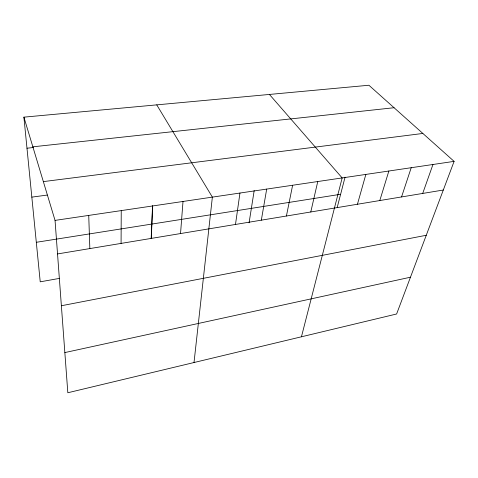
<?xml version="1.0" encoding="UTF-8"?>
<svg xmlns="http://www.w3.org/2000/svg" width="478" height="478" viewBox="0 0 478 478"><rect width="100%" height="100%" fill="white"/><g stroke="black" fill="none" stroke-linecap="round" stroke-linejoin="round"><path stroke-width="0.72" d="M121.077 243.404L121.239 210.601M151.168 238.522L152.536 205.809M151.293 238.397L152.649 205.958M180.535 233.557L183.008 201.465M194.014 362.527L212.369 197.121L156.748 104.867M235.487 224.451L239.956 193.04M249.08 222.826L254.188 190.573M261.329 220.167L266.694 189.085M286.418 216.014L292.62 185.255M310.778 211.981L317.762 181.532M301.445 336.793L342.164 177.924L269.419 94.447M337.181 207.53L345.062 177.153M357.436 204.249L365.855 174.422M379.801 200.545L388.865 171.016M401.55 196.942L411.223 167.706M422.707 193.435L432.96 164.492M454.1 161.367L396.615 313.992L67.828 392.755L55.048 220.394L23.9 117.152L368.902 85.245L454.1 161.367L55.048 220.394M64.853 352.573L410.471 277.204M61.381 305.747L426.262 235.272M59.672 278.351L40.23 281.823L23.9 117.152M57.533 253.932L443.309 190.023M36.31 242.298L340.623 194.277M31.829 197.127L47.214 195.066M43.349 181.61L422.857 133.452M32.851 146.818L394.057 107.723M26.983 148.216L33.585 147.499M88.729 215.411L89.846 248.578"/></g></svg>
